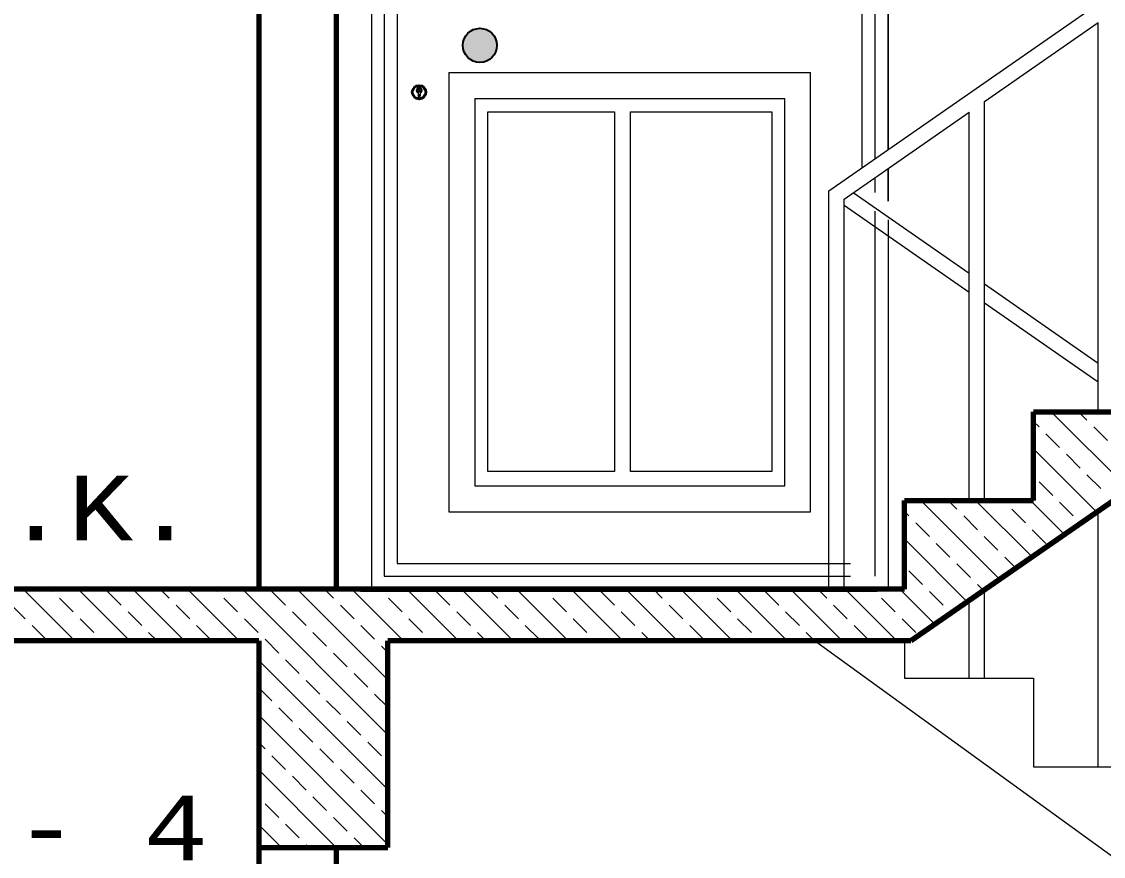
# Model space of a CAD drawing. Header units: millimetres. Extents: x 35860 to 71103, y -11298 to -8385.
# Drawn here: x 54766.2 to 54975.6, y -10240.1 to -10078.6 of the extents above; entities that cross this region are included whole.
import ezdxf
from ezdxf.enums import TextEntityAlignment as Align

# ---------------------------------------------------------------- set-up
doc = ezdxf.new("R2010")
doc.units = ezdxf.units.MM
doc.header["$MEASUREMENT"] = 0
doc.layers.get('0').update_dxf_attribs({"lineweight": 15})
for name, color, linetype, lineweight in [('02', 2, 'Continuous', 20), ('03_Yazı', 1, 'Continuous', 30), ('07', 3, 'Continuous', 70), ('Merd&Balkon', 40, 'Continuous', 20)]:
    doc.layers.add(name, color=color, linetype=linetype, lineweight=lineweight)
doc.layers.add('OLC', color=254, linetype='Continuous')
doc.styles.add('C', font='')
doc.styles.get('C').set_extended_font_data('Courier New Tur')

# ---------------------------------------------------------------- blocks, each defined once
blk = doc.blocks.new('DET_NO')
at = {"layer": '03_Yazı'}
blk.add_circle((0, 0), 20, dxfattribs=at)
at = {"layer": '03_Yazı', "style": 'C'}
blk.add_attdef('DET-1', text='', height=12.5, dxfattribs=at).set_placement((-30, 0), align=Align.MIDDLE_RIGHT)

msp = doc.modelspace()

# ---------------------------------------------------------------- hatches: boundary and pattern name
at = {"layer": 'OLC'}
msp.add_hatch(color=256, dxfattribs=at).paths.add_polyline_path([(54851.61, -10083.17, -1.000001), (54858.2, -10083.17, -1.000001)])
msp.add_hatch(color=256, dxfattribs=at).paths.add_polyline_path([(54851.61, -10083.17, -1.000001), (54858.2, -10083.17, -1.000001)])
msp.add_hatch(color=256, dxfattribs=at).paths.add_polyline_path([(54851.61, -10083.17, -1.000001), (54858.2, -10083.17, -1.000001)])

# ---------------------------------------------------------------- linework, layer by layer
for p, q in [((54980.58, -10169.16), (54965.49, -10154.06)), ((54972.41, -10155.68), (54970.79, -10154.06)), ((54963.13, -10157.01), (54962.08, -10155.96)), ((54967.11, -10160.99), (54964.46, -10158.33)), ((54976.39, -10159.66), (54973.74, -10157.01)), ((54974.31, -10173.5), (54962.08, -10161.27)), ((54971.08, -10164.96), (54968.43, -10162.31)), ((54975.06, -10168.94), (54972.41, -10166.29)), ((54965.78, -10170.27), (54963.13, -10167.61)), ((54955.51, -10186.51), (54940.24, -10171.24)), ((54947.22, -10172.92), (54945.54, -10171.24)), ((54961.78, -10182.17), (54950.85, -10171.24)), ((54956.5, -10171.59), (54956.15, -10171.24)), ((54968.05, -10177.83), (54961.45, -10171.24)), ((54969.76, -10174.24), (54967.11, -10171.59)), ((54937.94, -10174.24), (54937.08, -10173.39)), ((54960.48, -10175.57), (54957.83, -10172.92)), ((54941.92, -10178.22), (54939.26, -10175.57)), ((54951.2, -10176.9), (54948.55, -10174.24)), ((54971.18, -10175.66), (54971.08, -10175.57)), ((54964.46, -10179.55), (54961.8, -10176.9)), ((54949.24, -10190.85), (54937.08, -10178.69)), ((54945.89, -10182.2), (54943.24, -10179.55)), ((54955.17, -10180.87), (54952.52, -10178.22)), ((54949.87, -10186.18), (54947.22, -10183.52)), ((54958.64, -10184.34), (54956.5, -10182.2)), ((54940.59, -10187.5), (54937.94, -10184.85)), ((54952.37, -10188.68), (54951.2, -10187.5)), ((54776.5, -10198.42), (54766.5, -10188.42)), ((54772.21, -10188.83), (54771.81, -10188.42)), ((54776.19, -10192.81), (54773.54, -10190.15)), ((54787.11, -10198.42), (54777.11, -10188.42)), ((54785.47, -10191.48), (54782.82, -10188.83)), ((54797.72, -10198.42), (54787.72, -10188.42)), ((54794.75, -10190.15), (54793.02, -10188.42)), ((54808.32, -10198.42), (54798.32, -10188.42)), ((54804.03, -10188.83), (54803.63, -10188.42)), ((54808.01, -10192.81), (54805.36, -10190.15)), ((54837.08, -10216.58), (54808.93, -10188.42)), ((54817.29, -10191.48), (54814.64, -10188.83)), ((54837.08, -10205.97), (54819.53, -10188.42)), ((54826.57, -10190.15), (54824.84, -10188.42)), ((54840.14, -10198.42), (54830.14, -10188.42)), ((54835.85, -10188.83), (54835.44, -10188.42)), ((54839.83, -10192.81), (54837.18, -10190.15)), ((54850.75, -10198.42), (54840.75, -10188.42)), ((54849.11, -10191.48), (54846.46, -10188.83)), ((54861.35, -10198.42), (54851.35, -10188.42)), ((54858.39, -10190.15), (54856.66, -10188.42)), ((54871.96, -10198.42), (54861.96, -10188.42)), ((54867.67, -10188.83), (54867.26, -10188.42)), ((54871.65, -10192.81), (54869, -10190.15)), ((54882.57, -10198.42), (54872.57, -10188.42)), ((54880.93, -10191.48), (54878.28, -10188.83)), ((54893.17, -10198.42), (54883.17, -10188.42)), ((54890.21, -10190.15), (54888.48, -10188.42)), ((54903.78, -10198.42), (54893.78, -10188.42)), ((54899.49, -10188.83), (54899.08, -10188.42)), ((54903.47, -10192.81), (54900.82, -10190.15)), ((54914.39, -10198.42), (54904.39, -10188.42)), ((54912.75, -10191.48), (54910.1, -10188.83)), ((54924.99, -10198.42), (54914.99, -10188.42)), ((54922.03, -10190.15), (54920.3, -10188.42)), ((54935.6, -10198.42), (54925.6, -10188.42)), ((54931.31, -10188.83), (54930.9, -10188.42)), ((54935.29, -10192.81), (54932.64, -10190.15)), ((54942.97, -10195.18), (54936.21, -10188.42)), ((54944.57, -10191.48), (54941.92, -10188.83)), ((54766.91, -10194.13), (54764.26, -10191.48)), ((54798.73, -10194.13), (54796.08, -10191.48)), ((54830.55, -10194.13), (54827.9, -10191.48)), ((54862.37, -10194.13), (54859.72, -10191.48)), ((54894.19, -10194.13), (54891.53, -10191.48)), ((54926.01, -10194.13), (54923.35, -10191.48)), ((54780.17, -10196.78), (54777.51, -10194.13)), ((54789.45, -10195.46), (54786.79, -10192.81)), ((54811.99, -10196.78), (54809.33, -10194.13)), ((54821.27, -10195.46), (54818.61, -10192.81)), ((54843.81, -10196.78), (54841.15, -10194.13)), ((54853.09, -10195.46), (54850.43, -10192.81)), ((54875.62, -10196.78), (54872.97, -10194.13)), ((54884.91, -10195.46), (54882.25, -10192.81)), ((54907.44, -10196.78), (54904.79, -10194.13)), ((54916.73, -10195.46), (54914.07, -10192.81)), ((54939.26, -10196.78), (54936.61, -10194.13)), ((54946.1, -10193.02), (54945.89, -10192.81)), ((54770.88, -10198.11), (54768.23, -10195.46)), ((54802.7, -10198.11), (54800.05, -10195.46)), ((54834.52, -10198.11), (54831.87, -10195.46)), ((54866.34, -10198.11), (54863.69, -10195.46)), ((54898.16, -10198.11), (54895.51, -10195.46)), ((54929.98, -10198.11), (54927.33, -10195.46)), ((54781.81, -10198.42), (54781.49, -10198.11)), ((54792.41, -10198.42), (54790.77, -10196.78)), ((54815.96, -10200.76), (54813.31, -10198.11)), ((54825.24, -10199.43), (54822.59, -10196.78)), ((54845.44, -10198.42), (54845.13, -10198.11)), ((54856.05, -10198.42), (54854.41, -10196.78)), ((54877.26, -10198.42), (54876.95, -10198.11)), ((54887.87, -10198.42), (54886.23, -10196.78)), ((54909.08, -10198.42), (54908.77, -10198.11)), ((54919.69, -10198.42), (54918.05, -10196.78)), ((54829.22, -10203.41), (54826.57, -10200.76)), ((54837.08, -10200.67), (54835.85, -10199.43)), ((54837.08, -10227.18), (54812.08, -10202.18)), ((54819.94, -10204.74), (54817.29, -10202.09)), ((54833.2, -10207.39), (54830.55, -10204.74)), ((54823.92, -10208.72), (54821.27, -10206.06)), ((54814.64, -10210.04), (54812.08, -10207.49)), ((54837.08, -10211.27), (54834.52, -10208.72)), ((54818.61, -10214.02), (54815.96, -10211.37)), ((54827.9, -10212.69), (54825.24, -10210.04)), ((54837.08, -10237.79), (54812.08, -10212.79)), ((54822.59, -10218), (54819.94, -10215.34)), ((54831.87, -10216.67), (54829.22, -10214.02)), ((54813.31, -10219.32), (54812.08, -10218.09)), ((54826.57, -10221.97), (54823.92, -10219.32)), ((54835.85, -10220.65), (54833.2, -10218)), ((54817.29, -10223.3), (54814.64, -10220.65)), ((54827.11, -10238.42), (54812.08, -10223.4)), ((54830.55, -10225.95), (54827.9, -10223.3)), ((54821.27, -10227.28), (54818.61, -10224.62)), ((54834.52, -10229.93), (54831.87, -10227.28)), ((54815.96, -10232.58), (54813.31, -10229.93)), ((54825.24, -10231.25), (54822.59, -10228.6)), ((54837.08, -10232.49), (54835.85, -10231.25)), ((54816.5, -10238.42), (54812.08, -10234)), ((54819.94, -10236.56), (54817.29, -10233.91)), ((54829.22, -10235.23), (54826.57, -10232.58)), ((54821.81, -10238.42), (54821.27, -10237.88)), ((54832.41, -10238.42), (54830.55, -10236.56))]:
    msp.add_line(p, q)
at = {"layer": '02'}
for p, q in [((54833.9, -9968.42), (54833.9, -10188.42)), ((54833.9, -9968.42), (54833.9, -10188.42)), ((54833.9, -9968.42), (54833.9, -10188.42)), ((54833.9, -9968.42), (54833.9, -10188.42)), ((54833.9, -9968.42), (54833.9, -10188.42)), ((54833.9, -9968.42), (54833.9, -10188.42)), ((54833.9, -9968.42), (54833.9, -10188.42)), ((54833.9, -9968.42), (54833.9, -10188.42)), ((54833.9, -9968.42), (54833.9, -10188.42)), ((54933.9, -9968.42), (54933.9, -10103.36)), ((54933.9, -9968.42), (54933.9, -10103.36)), ((54933.9, -9968.42), (54933.9, -10103.36)), ((54933.9, -9968.42), (54933.9, -10103.36)), ((54933.9, -9968.42), (54933.9, -10103.36)), ((54933.9, -9968.42), (54933.9, -10103.36)), ((54933.9, -10103.36), (54933.9, -9968.42)), ((54933.9, -10103.36), (54933.9, -9968.42)), ((54933.9, -10103.36), (54933.9, -9968.42)), ((54836.4, -9970.92), (54836.4, -10185.92)), ((54836.4, -9970.92), (54836.4, -10185.92)), ((54836.4, -9970.92), (54836.4, -10185.92)), ((54836.4, -9970.92), (54836.4, -10185.92)), ((54836.4, -9970.92), (54836.4, -10185.92)), ((54836.4, -9970.92), (54836.4, -10185.92)), ((54836.4, -9970.92), (54836.4, -10185.92)), ((54836.4, -9970.92), (54836.4, -10185.92)), ((54836.4, -9970.92), (54836.4, -10185.92)), ((54931.4, -10105.1), (54931.4, -9970.92)), ((54931.4, -10105.1), (54931.4, -9970.92)), ((54931.4, -10105.1), (54931.4, -9970.92)), ((54931.4, -10105.1), (54931.4, -9970.92)), ((54931.4, -10105.1), (54931.4, -9970.92)), ((54931.4, -10105.1), (54931.4, -9970.92)), ((54931.4, -10105.1), (54931.4, -9970.92)), ((54931.4, -10105.1), (54931.4, -9970.92)), ((54931.4, -10105.1), (54931.4, -9970.92)), ((54838.9, -9973.42), (54838.9, -10183.42)), ((54838.9, -9973.42), (54838.9, -10183.42)), ((54838.9, -9973.42), (54838.9, -10183.42)), ((54838.9, -9973.42), (54838.9, -10183.42)), ((54838.9, -9973.42), (54838.9, -10183.42)), ((54838.9, -9973.42), (54838.9, -10183.42)), ((54838.9, -9973.42), (54838.9, -10183.42)), ((54838.9, -9973.42), (54838.9, -10183.42)), ((54838.9, -9973.42), (54838.9, -10183.42)), ((54928.9, -10106.84), (54928.9, -9973.42)), ((54928.9, -10106.84), (54928.9, -9973.42)), ((54928.9, -10106.84), (54928.9, -9973.42)), ((54928.9, -10106.84), (54928.9, -9973.42)), ((54928.9, -10106.84), (54928.9, -9973.42)), ((54928.9, -10106.84), (54928.9, -9973.42)), ((54928.9, -10106.84), (54928.9, -9973.42)), ((54928.9, -10106.84), (54928.9, -9973.42)), ((54928.9, -10106.84), (54928.9, -9973.42)), ((54922.42, -10111.35), (55074.58, -10005.55)), ((54952.58, -10094.03), (54974.58, -10078.73)), ((54974.58, -10154.06), (54974.58, -10078.73)), ((54848.9, -10088.42), (54918.9, -10088.42)), ((54848.9, -10088.42), (54918.9, -10088.42)), ((54848.9, -10088.42), (54918.9, -10088.42)), ((54848.9, -10088.42), (54848.9, -10173.42)), ((54848.9, -10088.42), (54848.9, -10173.42)), ((54848.9, -10088.42), (54848.9, -10173.42)), ((54848.9, -10088.42), (54918.9, -10088.42)), ((54848.9, -10088.42), (54918.9, -10088.42)), ((54848.9, -10088.42), (54918.9, -10088.42)), ((54848.9, -10088.42), (54848.9, -10173.42)), ((54848.9, -10088.42), (54848.9, -10173.42)), ((54848.9, -10088.42), (54848.9, -10173.42)), ((54848.9, -10088.42), (54918.9, -10088.42)), ((54848.9, -10088.42), (54918.9, -10088.42)), ((54848.9, -10088.42), (54918.9, -10088.42)), ((54848.9, -10088.42), (54848.9, -10173.42)), ((54848.9, -10088.42), (54848.9, -10173.42)), ((54848.9, -10088.42), (54848.9, -10173.42)), ((54918.9, -10173.42), (54918.9, -10088.42)), ((54918.9, -10173.42), (54918.9, -10088.42)), ((54918.9, -10173.42), (54918.9, -10088.42)), ((54918.9, -10173.42), (54918.9, -10088.42)), ((54918.9, -10173.42), (54918.9, -10088.42)), ((54918.9, -10173.42), (54918.9, -10088.42)), ((54918.9, -10173.42), (54918.9, -10088.42)), ((54918.9, -10173.42), (54918.9, -10088.42)), ((54918.9, -10173.42), (54918.9, -10088.42)), ((54843.07, -10092.06), (54843.12, -10092)), ((54843.07, -10092.06), (54843.12, -10092)), ((54843.07, -10092.06), (54843.12, -10092)), ((54843.07, -10092.08), (54843.07, -10092.06)), ((54843.07, -10092.08), (54843.07, -10092.06)), ((54843.07, -10092.08), (54843.07, -10092.06)), ((54843.09, -10091.6), (54843.1, -10091.58)), ((54843.09, -10091.6), (54843.1, -10091.58)), ((54843.09, -10091.6), (54843.1, -10091.58)), ((54843.1, -10091.65), (54843.09, -10091.6)), ((54843.1, -10091.65), (54843.09, -10091.6)), ((54843.1, -10091.65), (54843.09, -10091.6)), ((54843.12, -10091.57), (54843.1, -10091.59)), ((54843.12, -10091.57), (54843.1, -10091.59)), ((54843.12, -10091.57), (54843.1, -10091.59)), ((54843.11, -10091.68), (54843.1, -10091.65)), ((54843.11, -10091.68), (54843.1, -10091.65)), ((54843.11, -10091.68), (54843.1, -10091.65)), ((54843.1, -10091.81), (54843.11, -10091.8)), ((54843.1, -10091.81), (54843.11, -10091.8)), ((54843.1, -10091.81), (54843.11, -10091.8)), ((54843.1, -10091.9), (54843.1, -10091.81)), ((54843.1, -10091.9), (54843.1, -10091.81)), ((54843.1, -10091.9), (54843.1, -10091.81)), ((54843.11, -10091.92), (54843.1, -10091.9)), ((54843.11, -10091.92), (54843.1, -10091.9)), ((54843.11, -10091.92), (54843.1, -10091.9)), ((54843.11, -10091.73), (54843.11, -10091.68)), ((54843.11, -10091.73), (54843.11, -10091.68)), ((54843.11, -10091.73), (54843.11, -10091.68)), ((54843.11, -10091.8), (54843.11, -10091.73)), ((54843.11, -10091.8), (54843.11, -10091.73)), ((54843.11, -10091.8), (54843.11, -10091.73)), ((54843.11, -10091.92), (54843.12, -10092)), ((54843.11, -10091.92), (54843.12, -10092)), ((54843.11, -10091.92), (54843.12, -10092)), ((54843.13, -10091.56), (54843.12, -10091.57)), ((54843.13, -10091.56), (54843.12, -10091.57)), ((54843.13, -10091.56), (54843.12, -10091.57)), ((54843.15, -10091.57), (54843.13, -10091.56)), ((54843.15, -10091.57), (54843.13, -10091.56)), ((54843.15, -10091.57), (54843.13, -10091.56)), ((54843.15, -10091.72), (54843.14, -10091.76)), ((54843.15, -10091.72), (54843.14, -10091.76)), ((54843.15, -10091.72), (54843.14, -10091.76)), ((54843.14, -10091.76), (54843.14, -10091.79)), ((54843.14, -10091.76), (54843.14, -10091.79)), ((54843.14, -10091.76), (54843.14, -10091.79)), ((54843.14, -10091.79), (54843.15, -10091.81)), ((54843.14, -10091.79), (54843.15, -10091.81)), ((54843.14, -10091.79), (54843.15, -10091.81)), ((54843.15, -10092.07), (54843.14, -10092.09)), ((54843.15, -10092.07), (54843.14, -10092.09)), ((54843.15, -10092.07), (54843.14, -10092.09)), ((54843.16, -10091.58), (54843.15, -10091.57)), ((54843.16, -10091.58), (54843.15, -10091.57)), ((54843.16, -10091.58), (54843.15, -10091.57)), ((54843.16, -10091.58), (54843.15, -10091.6)), ((54843.16, -10091.58), (54843.15, -10091.6)), ((54843.16, -10091.58), (54843.15, -10091.6)), ((54843.15, -10091.6), (54843.18, -10091.64)), ((54843.15, -10091.6), (54843.18, -10091.64)), ((54843.15, -10091.6), (54843.18, -10091.64)), ((54843.17, -10091.69), (54843.15, -10091.72)), ((54843.17, -10091.69), (54843.15, -10091.72)), ((54843.17, -10091.69), (54843.15, -10091.72)), ((54843.15, -10091.81), (54843.15, -10091.82)), ((54843.15, -10091.81), (54843.15, -10091.82)), ((54843.15, -10091.81), (54843.15, -10091.82)), ((54843.15, -10091.82), (54843.16, -10091.83)), ((54843.15, -10091.82), (54843.16, -10091.83)), ((54843.15, -10091.82), (54843.16, -10091.83)), ((54843.16, -10091.93), (54843.15, -10091.94)), ((54843.16, -10091.93), (54843.15, -10091.94)), ((54843.16, -10091.93), (54843.15, -10091.94)), ((54843.15, -10091.94), (54843.16, -10091.96)), ((54843.15, -10091.94), (54843.16, -10091.96)), ((54843.15, -10091.94), (54843.16, -10091.96)), ((54843.18, -10092.05), (54843.15, -10092.07)), ((54843.18, -10092.05), (54843.15, -10092.07)), ((54843.18, -10092.05), (54843.15, -10092.07)), ((54843.16, -10091.83), (54843.18, -10091.86)), ((54843.16, -10091.83), (54843.18, -10091.86)), ((54843.16, -10091.83), (54843.18, -10091.86)), ((54843.19, -10091.9), (54843.16, -10091.93)), ((54843.19, -10091.9), (54843.16, -10091.93)), ((54843.19, -10091.9), (54843.16, -10091.93)), ((54843.16, -10091.96), (54843.18, -10092)), ((54843.16, -10091.96), (54843.18, -10092)), ((54843.16, -10091.96), (54843.18, -10092)), ((54843.18, -10091.66), (54843.17, -10091.69)), ((54843.18, -10091.66), (54843.17, -10091.69)), ((54843.18, -10091.66), (54843.17, -10091.69)), ((54843.18, -10091.64), (54843.18, -10091.66)), ((54843.18, -10091.64), (54843.18, -10091.66)), ((54843.18, -10091.64), (54843.18, -10091.66)), ((54843.18, -10091.86), (54843.19, -10091.9)), ((54843.18, -10091.86), (54843.19, -10091.9)), ((54843.18, -10091.86), (54843.19, -10091.9)), ((54843.18, -10092), (54843.18, -10092.05)), ((54843.18, -10092), (54843.18, -10092.05)), ((54843.18, -10092), (54843.18, -10092.05)), ((54843.19, -10091.9), (54843.19, -10091.9)), ((54843.19, -10091.9), (54843.19, -10091.9)), ((54843.19, -10091.9), (54843.19, -10091.9)), ((54842.92, -10092.33), (54842.96, -10092.85)), ((54842.92, -10092.33), (54842.96, -10092.85)), ((54842.92, -10092.33), (54842.96, -10092.85)), ((54842.96, -10092.29), (54843, -10092.81)), ((54842.96, -10092.29), (54843, -10092.81)), ((54842.96, -10092.29), (54843, -10092.81)), ((54843.07, -10092.08), (54843.09, -10092.11)), ((54843.07, -10092.08), (54843.09, -10092.11)), ((54843.07, -10092.08), (54843.09, -10092.11)), ((54843.09, -10092.11), (54843.09, -10092.15)), ((54843.09, -10092.11), (54843.09, -10092.15)), ((54843.09, -10092.11), (54843.09, -10092.15)), ((54843.09, -10092.15), (54843.11, -10092.18)), ((54843.09, -10092.15), (54843.11, -10092.18)), ((54843.09, -10092.15), (54843.11, -10092.18)), ((54843.11, -10092.18), (54843.13, -10092.13)), ((54843.11, -10092.18), (54843.13, -10092.13)), ((54843.11, -10092.18), (54843.13, -10092.13)), ((54843.13, -10092.13), (54843.14, -10092.09)), ((54843.13, -10092.13), (54843.14, -10092.09)), ((54843.13, -10092.13), (54843.14, -10092.09)), ((54843.14, -10093.09), (54843.13, -10093.08)), ((54843.14, -10093.09), (54843.13, -10093.08)), ((54843.14, -10093.09), (54843.13, -10093.08)), ((54843.32, -10092.3), (54843.28, -10092.81)), ((54843.32, -10092.3), (54843.28, -10092.81)), ((54843.32, -10092.3), (54843.28, -10092.81)), ((54843.36, -10092.33), (54843.32, -10092.86)), ((54843.36, -10092.33), (54843.32, -10092.86)), ((54843.36, -10092.33), (54843.32, -10092.86)), ((54853.9, -10093.42), (54913.9, -10093.42)), ((54853.9, -10093.42), (54913.9, -10093.42)), ((54853.9, -10093.42), (54913.9, -10093.42)), ((54853.9, -10093.42), (54853.9, -10168.42)), ((54853.9, -10093.42), (54853.9, -10168.42)), ((54853.9, -10093.42), (54853.9, -10168.42)), ((54853.9, -10093.42), (54913.9, -10093.42)), ((54853.9, -10093.42), (54913.9, -10093.42)), ((54853.9, -10093.42), (54913.9, -10093.42)), ((54853.9, -10093.42), (54853.9, -10168.42)), ((54853.9, -10093.42), (54853.9, -10168.42)), ((54853.9, -10093.42), (54853.9, -10168.42)), ((54853.9, -10093.42), (54913.9, -10093.42)), ((54853.9, -10093.42), (54913.9, -10093.42)), ((54853.9, -10093.42), (54913.9, -10093.42)), ((54853.9, -10093.42), (54853.9, -10168.42)), ((54853.9, -10093.42), (54853.9, -10168.42)), ((54853.9, -10093.42), (54853.9, -10168.42)), ((54913.9, -10168.42), (54913.9, -10093.42)), ((54913.9, -10168.42), (54913.9, -10093.42)), ((54913.9, -10168.42), (54913.9, -10093.42)), ((54913.9, -10168.42), (54913.9, -10093.42)), ((54913.9, -10168.42), (54913.9, -10093.42)), ((54913.9, -10168.42), (54913.9, -10093.42)), ((54913.9, -10168.42), (54913.9, -10093.42)), ((54913.9, -10168.42), (54913.9, -10093.42)), ((54913.9, -10168.42), (54913.9, -10093.42)), ((54952.58, -10171.24), (54952.58, -10094.03)), ((54856.46, -10096.05), (54880.96, -10096.05)), ((54856.46, -10096.05), (54880.96, -10096.05)), ((54856.46, -10096.05), (54880.96, -10096.05)), ((54856.46, -10165.66), (54856.46, -10096.05)), ((54856.46, -10165.66), (54856.46, -10096.05)), ((54856.46, -10165.66), (54856.46, -10096.05)), ((54856.46, -10096.05), (54880.96, -10096.05)), ((54856.46, -10096.05), (54880.96, -10096.05)), ((54856.46, -10096.05), (54880.96, -10096.05)), ((54856.46, -10165.66), (54856.46, -10096.05)), ((54856.46, -10165.66), (54856.46, -10096.05)), ((54856.46, -10165.66), (54856.46, -10096.05)), ((54856.46, -10096.05), (54880.96, -10096.05)), ((54856.46, -10096.05), (54880.96, -10096.05)), ((54856.46, -10096.05), (54880.96, -10096.05)), ((54856.46, -10165.66), (54856.46, -10096.05)), ((54856.46, -10165.66), (54856.46, -10096.05)), ((54856.46, -10165.66), (54856.46, -10096.05)), ((54880.96, -10096.05), (54880.96, -10165.66)), ((54880.96, -10096.05), (54880.96, -10165.66)), ((54880.96, -10096.05), (54880.96, -10165.66)), ((54880.96, -10096.05), (54880.96, -10165.66)), ((54880.96, -10096.05), (54880.96, -10165.66)), ((54880.96, -10096.05), (54880.96, -10165.66)), ((54880.96, -10096.05), (54880.96, -10165.66)), ((54880.96, -10096.05), (54880.96, -10165.66)), ((54880.96, -10096.05), (54880.96, -10165.66)), ((54884.05, -10096.05), (54911.39, -10096.05)), ((54884.05, -10096.05), (54911.39, -10096.05)), ((54884.05, -10096.05), (54911.39, -10096.05)), ((54884.05, -10165.66), (54884.05, -10096.05)), ((54884.05, -10165.66), (54884.05, -10096.05)), ((54884.05, -10165.66), (54884.05, -10096.05)), ((54884.05, -10096.05), (54911.39, -10096.05)), ((54884.05, -10096.05), (54911.39, -10096.05)), ((54884.05, -10096.05), (54911.39, -10096.05)), ((54884.05, -10165.66), (54884.05, -10096.05)), ((54884.05, -10165.66), (54884.05, -10096.05)), ((54884.05, -10165.66), (54884.05, -10096.05)), ((54884.05, -10096.05), (54911.39, -10096.05)), ((54884.05, -10096.05), (54911.39, -10096.05)), ((54884.05, -10096.05), (54911.39, -10096.05)), ((54884.05, -10165.66), (54884.05, -10096.05)), ((54884.05, -10165.66), (54884.05, -10096.05)), ((54884.05, -10165.66), (54884.05, -10096.05)), ((54911.39, -10096.05), (54911.39, -10165.66)), ((54911.39, -10096.05), (54911.39, -10165.66)), ((54911.39, -10096.05), (54911.39, -10165.66)), ((54911.39, -10096.05), (54911.39, -10165.66)), ((54911.39, -10096.05), (54911.39, -10165.66)), ((54911.39, -10096.05), (54911.39, -10165.66)), ((54911.39, -10096.05), (54911.39, -10165.66)), ((54911.39, -10096.05), (54911.39, -10165.66)), ((54911.39, -10096.05), (54911.39, -10165.66)), ((54925.42, -10112.92), (54949.58, -10096.11)), ((54949.58, -10171.24), (54949.58, -10096.11)), ((54931.4, -10111.64), (54931.4, -10108.76)), ((54931.4, -10111.64), (54931.4, -10108.76)), ((54931.4, -10111.64), (54931.4, -10108.76)), ((54931.4, -10111.64), (54931.4, -10108.76)), ((54931.4, -10111.64), (54931.4, -10108.76)), ((54931.4, -10111.64), (54931.4, -10108.76)), ((54931.4, -10111.64), (54931.4, -10108.76)), ((54931.4, -10111.64), (54931.4, -10108.76)), ((54931.4, -10111.64), (54931.4, -10108.76)), ((54933.9, -10107.02), (54933.9, -10113.33)), ((54933.9, -10107.02), (54933.9, -10113.33)), ((54933.9, -10107.02), (54933.9, -10113.33)), ((54933.9, -10107.02), (54933.9, -10113.33)), ((54933.9, -10107.02), (54933.9, -10113.33)), ((54933.9, -10107.02), (54933.9, -10113.33)), ((54933.9, -10113.33), (54933.9, -10107.02)), ((54933.9, -10113.33), (54933.9, -10107.02)), ((54933.9, -10113.33), (54933.9, -10107.02)), ((54922.42, -10188.42), (54922.42, -10111.35)), ((54925.42, -10188.42), (54925.42, -10112.92)), ((54949.58, -10127.32), (54927.15, -10111.71)), ((54949.58, -10130.98), (54925.42, -10114.16)), ((54931.4, -10185.92), (54931.4, -10115.26)), ((54933.9, -10116.94), (54933.9, -10188.42)), ((54974.58, -10144.72), (54952.58, -10129.41)), ((54949.58, -10171.24), (54949.58, -10130.98)), ((54974.58, -10148.37), (54952.58, -10133.07)), ((54952.58, -10171.24), (54952.58, -10133.07)), ((54974.58, -10154.06), (54974.58, -10148.37)), ((54880.96, -10165.66), (54856.46, -10165.66)), ((54880.96, -10165.66), (54856.46, -10165.66)), ((54880.96, -10165.66), (54856.46, -10165.66)), ((54880.96, -10165.66), (54856.46, -10165.66)), ((54880.96, -10165.66), (54856.46, -10165.66)), ((54880.96, -10165.66), (54856.46, -10165.66)), ((54880.96, -10165.66), (54856.46, -10165.66)), ((54880.96, -10165.66), (54856.46, -10165.66)), ((54880.96, -10165.66), (54856.46, -10165.66)), ((54911.39, -10165.66), (54884.05, -10165.66)), ((54911.39, -10165.66), (54884.05, -10165.66)), ((54911.39, -10165.66), (54884.05, -10165.66)), ((54911.39, -10165.66), (54884.05, -10165.66)), ((54911.39, -10165.66), (54884.05, -10165.66)), ((54911.39, -10165.66), (54884.05, -10165.66)), ((54911.39, -10165.66), (54884.05, -10165.66)), ((54911.39, -10165.66), (54884.05, -10165.66)), ((54911.39, -10165.66), (54884.05, -10165.66)), ((54853.9, -10168.42), (54913.9, -10168.42)), ((54853.9, -10168.42), (54913.9, -10168.42)), ((54853.9, -10168.42), (54913.9, -10168.42)), ((54853.9, -10168.42), (54913.9, -10168.42)), ((54853.9, -10168.42), (54913.9, -10168.42)), ((54853.9, -10168.42), (54913.9, -10168.42)), ((54853.9, -10168.42), (54913.9, -10168.42)), ((54853.9, -10168.42), (54913.9, -10168.42)), ((54853.9, -10168.42), (54913.9, -10168.42)), ((54848.9, -10173.42), (54918.9, -10173.42)), ((54848.9, -10173.42), (54918.9, -10173.42)), ((54848.9, -10173.42), (54918.9, -10173.42)), ((54848.9, -10173.42), (54918.9, -10173.42)), ((54848.9, -10173.42), (54918.9, -10173.42)), ((54848.9, -10173.42), (54918.9, -10173.42)), ((54848.9, -10173.42), (54918.9, -10173.42)), ((54848.9, -10173.42), (54918.9, -10173.42)), ((54848.9, -10173.42), (54918.9, -10173.42)), ((54974.58, -10222.79), (54974.58, -10173.31)), ((54838.9, -10183.42), (54926.63, -10183.42)), ((54838.9, -10183.42), (54926.63, -10183.42)), ((54838.9, -10183.42), (54926.63, -10183.42)), ((54838.9, -10183.42), (54926.63, -10183.42)), ((54838.9, -10183.42), (54926.63, -10183.42)), ((54838.9, -10183.42), (54926.63, -10183.42)), ((54838.9, -10183.42), (54926.63, -10183.42)), ((54838.9, -10183.42), (54926.63, -10183.42)), ((54838.9, -10183.42), (54926.63, -10183.42)), ((54836.4, -10185.92), (54926.63, -10185.92)), ((54836.4, -10185.92), (54926.63, -10185.92)), ((54836.4, -10185.92), (54926.63, -10185.92)), ((54836.4, -10185.92), (54926.63, -10185.92)), ((54836.4, -10185.92), (54926.63, -10185.92)), ((54836.4, -10185.92), (54926.63, -10185.92)), ((54836.4, -10185.92), (54926.63, -10185.92)), ((54836.4, -10185.92), (54926.63, -10185.92)), ((54836.4, -10185.92), (54926.63, -10185.92)), ((54952.58, -10205.6), (54952.58, -10188.53)), ((54949.58, -10205.6), (54949.58, -10190.61))]:
    msp.add_line(p, q, dxfattribs=at)
at = {"layer": '07'}
for p, q in [((54812.08, -9963.42), (54812.08, -10188.42)), ((54827.08, -9963.42), (54827.08, -10188.42)), ((55112.08, -10078.16), (54938.29, -10198.42)), ((54962.08, -10171.24), (54962.08, -10154.06)), ((54962.08, -10154.06), (54987.08, -10154.06)), ((54937.08, -10188.42), (54937.08, -10171.24)), ((54937.08, -10171.24), (54962.08, -10171.24)), ((54937.08, -10188.42), (54497.08, -10188.42)), ((54831.82, -10188.42), (54931.82, -10188.42)), ((54831.82, -10188.42), (54931.82, -10188.42)), ((54831.82, -10188.42), (54931.82, -10188.42)), ((54812.08, -10198.42), (54522.08, -10198.42)), ((54812.08, -10198.42), (54812.08, -10238.42)), ((54837.08, -10238.42), (54837.08, -10198.42)), ((54938.29, -10198.42), (54837.08, -10198.42)), ((54812.08, -10238.42), (54837.08, -10238.42)), ((54812.08, -10238.42), (54812.08, -10463.42)), ((54827.08, -10238.42), (54827.08, -10463.42))]:
    msp.add_line(p, q, dxfattribs=at)
at = {"layer": 'Merd&Balkon'}
for p, q in [((55053.43, -10295.25), (54919.64, -10198.42)), ((54937.08, -10198.42), (54937.08, -10205.6)), ((54937.08, -10205.6), (54962.08, -10205.6)), ((54962.08, -10205.6), (54962.08, -10222.79)), ((54962.08, -10222.79), (54987.08, -10222.79))]:
    msp.add_line(p, q, dxfattribs=at)
at = {"layer": 'OLC'}
for centre, radius in [((54854.9, -10083.17), 3.3), ((54854.9, -10083.17), 3.3), ((54854.9, -10083.17), 3.3), ((54843.14, -10092.23), 1.39), ((54843.14, -10092.23), 1.39), ((54843.14, -10092.23), 1.39), ((54843.13, -10092.23), 1.22), ((54843.13, -10092.23), 1.22), ((54843.13, -10092.23), 1.22)]:
    msp.add_circle(centre, radius, dxfattribs=at)
for centre, radius, start, end in [((54843.15, -10091.88), 0.503, 295.4834, 243.4122), ((54843.15, -10091.88), 0.503, 295.4834, 243.4122), ((54843.15, -10091.88), 0.503, 295.4834, 243.4122), ((54843.15, -10091.88), 0.453, 292.9456, 245.6901), ((54843.15, -10091.88), 0.453, 292.9456, 245.6901), ((54843.15, -10091.88), 0.453, 292.9456, 245.6901), ((54843.22, -10092.83), 0.265, 183.98, 248.3709), ((54843.22, -10092.83), 0.265, 183.98, 248.3709), ((54843.22, -10092.83), 0.265, 183.98, 248.3709), ((54843.2, -10092.8), 0.208, 183.98, 248.3709), ((54843.2, -10092.8), 0.208, 183.98, 248.3709), ((54843.2, -10092.8), 0.208, 183.98, 248.3709), ((54843.07, -10092.8), 0.208, 288.8236, 355.0372), ((54843.07, -10092.8), 0.208, 288.8236, 355.0372), ((54843.07, -10092.8), 0.208, 288.8236, 355.0372), ((54843.06, -10092.84), 0.265, 288.8236, 355.0372), ((54843.06, -10092.84), 0.265, 288.8236, 355.0372), ((54843.06, -10092.84), 0.265, 288.8236, 355.0372)]:
    msp.add_arc(centre, radius, start, end, dxfattribs=at)

# ---------------------------------------------------------------- block references
at = {"layer": '03_Yazı'}
ref = msp.add_blockref('DET_NO', (54735.01, -10199.35), dxfattribs=dict(at, xscale=-1))
ref.add_attrib('DET-1', 'DET- 4', dxfattribs={"height": 12.5, "style": 'C'}).set_placement((54802.3, -10234.61), align=Align.MIDDLE_RIGHT)

# ---------------------------------------------------------------- texts
at = {"layer": '03_Yazı', "style": 'C'}
msp.add_attdef('1.N.K.', text='A:10.00m2', height=12.5, dxfattribs=at).set_placement((54762.7, -10172.68), align=Align.MIDDLE_CENTER)

doc.saveas('drawing.dxf')
